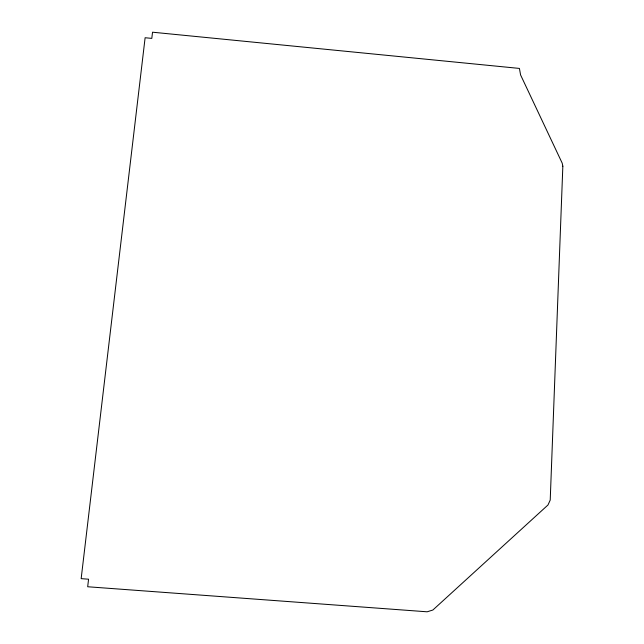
<?xml version="1.0" encoding="UTF-8"?>
<svg xmlns="http://www.w3.org/2000/svg" width="644" height="644" viewBox="0 0 644 644"><rect width="100%" height="100%" fill="white"/><g stroke="black" fill="none" stroke-linecap="round" stroke-linejoin="round"><path stroke-width="0.97" d="M562.84 166.184L550.218 500.09L547.98 504.985L432.873 610.021L427.141 611.8L87.681 586.756L88.566 579.206L81.16 578.65L145.117 37.738L151.807 38.39L152.531 32.2L519.426 68.425L520.585 74.937L562.188 163.133L562.84 166.184"/></g></svg>
